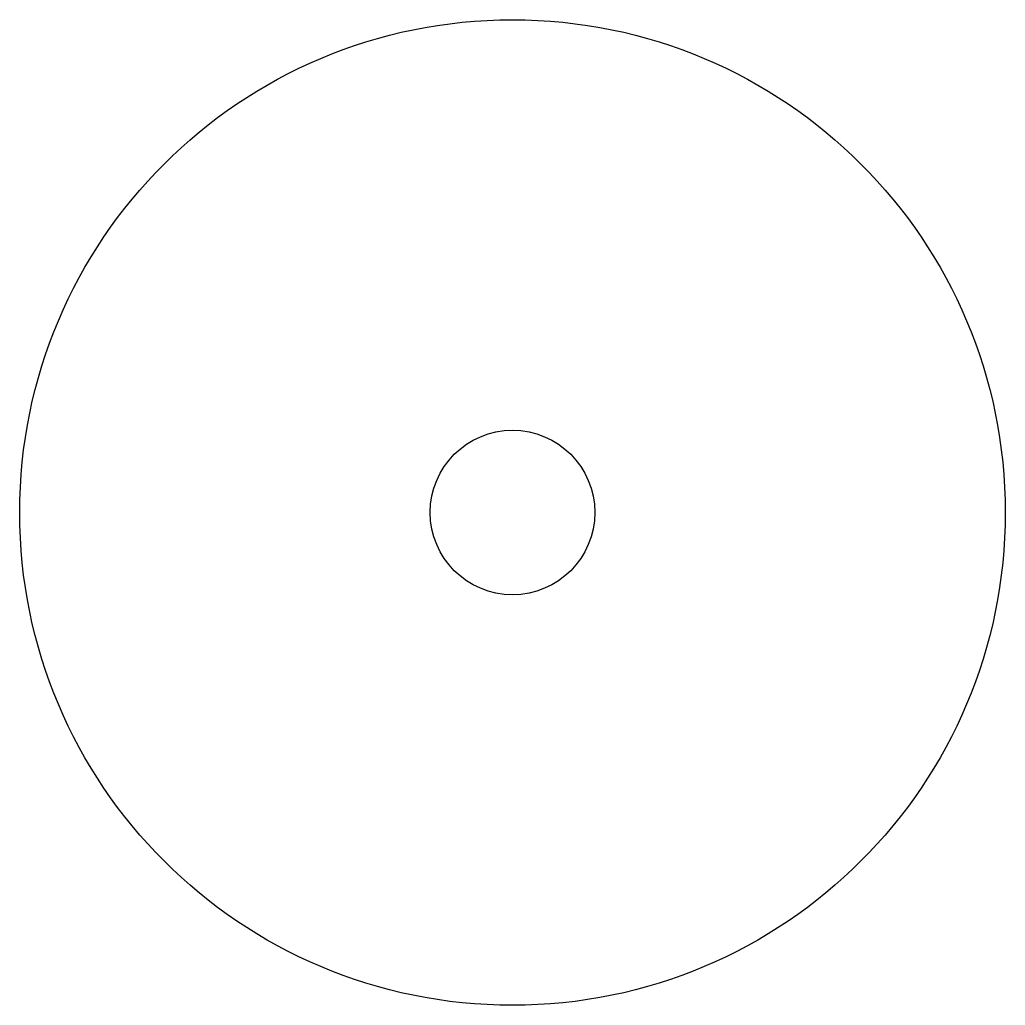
# Model space of a CAD drawing. Header units: inches. Extents: x 394.37 to 403.35, y -74.21 to -65.22.
import ezdxf

# ---------------------------------------------------------------- set-up
doc = ezdxf.new("R2010")
doc.units = ezdxf.units.IN
doc.header["$MEASUREMENT"] = 0
doc.layers.add('M102-Plumbing', color=2, linetype='Continuous', lineweight=9)

msp = doc.modelspace()

# ---------------------------------------------------------------- linework, layer by layer
at = {"layer": 'M102-Plumbing', "lineweight": -3}
for radius in [4.4924, 0.75]:
    msp.add_circle((398.8578, -69.7149), radius, dxfattribs=at)

doc.saveas('drawing.dxf')
